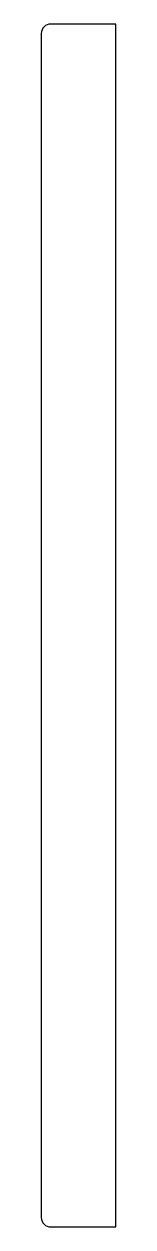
# Model space of a CAD drawing. Header units: millimetres. Extents: x 1055 to 1110, y 0 to 893.
import ezdxf

# ---------------------------------------------------------------- set-up
doc = ezdxf.new("R2010")
doc.units = ezdxf.units.MM

msp = doc.modelspace()

# ---------------------------------------------------------------- linework, layer by layer
msp.add_lwpolyline([(1110.37, 892.9), (1062.37, 892.9, 0.414214), (1055.37, 885.9), (1055.37, 6.9, 0.414214), (1062.37, -0.1), (1110.37, -0.1)], format="xyb", close=True)

doc.saveas('drawing.dxf')
